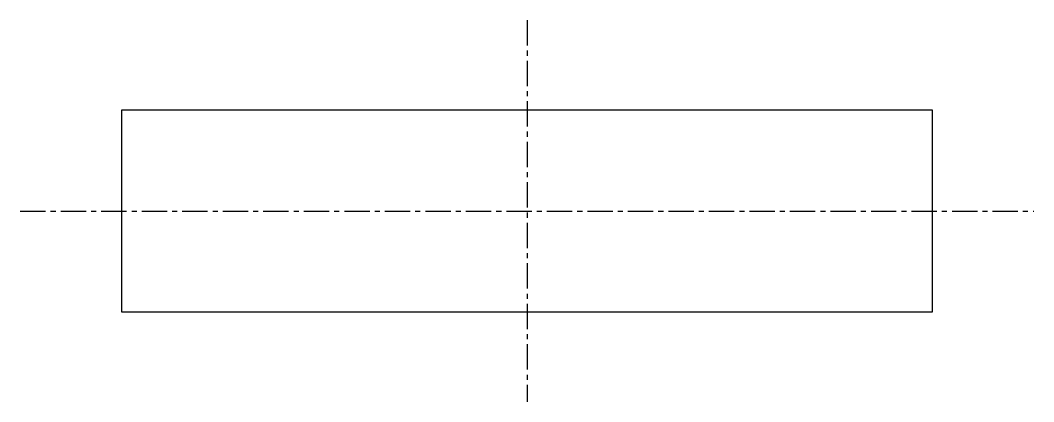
# Model space of a CAD drawing. Header units: millimetres. Extents: x -25 to 25, y -9.4 to 9.4.
import ezdxf

# ---------------------------------------------------------------- set-up
doc = ezdxf.new("R2010")
doc.units = ezdxf.units.MM
doc.linetypes.add('CENTER', pattern=[2, 1.25, -0.25, 0.25, -0.25])
doc.layers.add('3-2', color=3, linetype='CENTER')

msp = doc.modelspace()

# ---------------------------------------------------------------- linework, layer by layer
msp.add_lwpolyline([(-20, -5), (-20, 5), (20, 5), (20, -5)], close=True)
at = {"layer": '3-2'}
for p, q in [((0, 9.418), (0, -9.418)), ((-25.017, 0), (25.017, 0))]:
    msp.add_line(p, q, dxfattribs=at)

doc.saveas('drawing.dxf')
